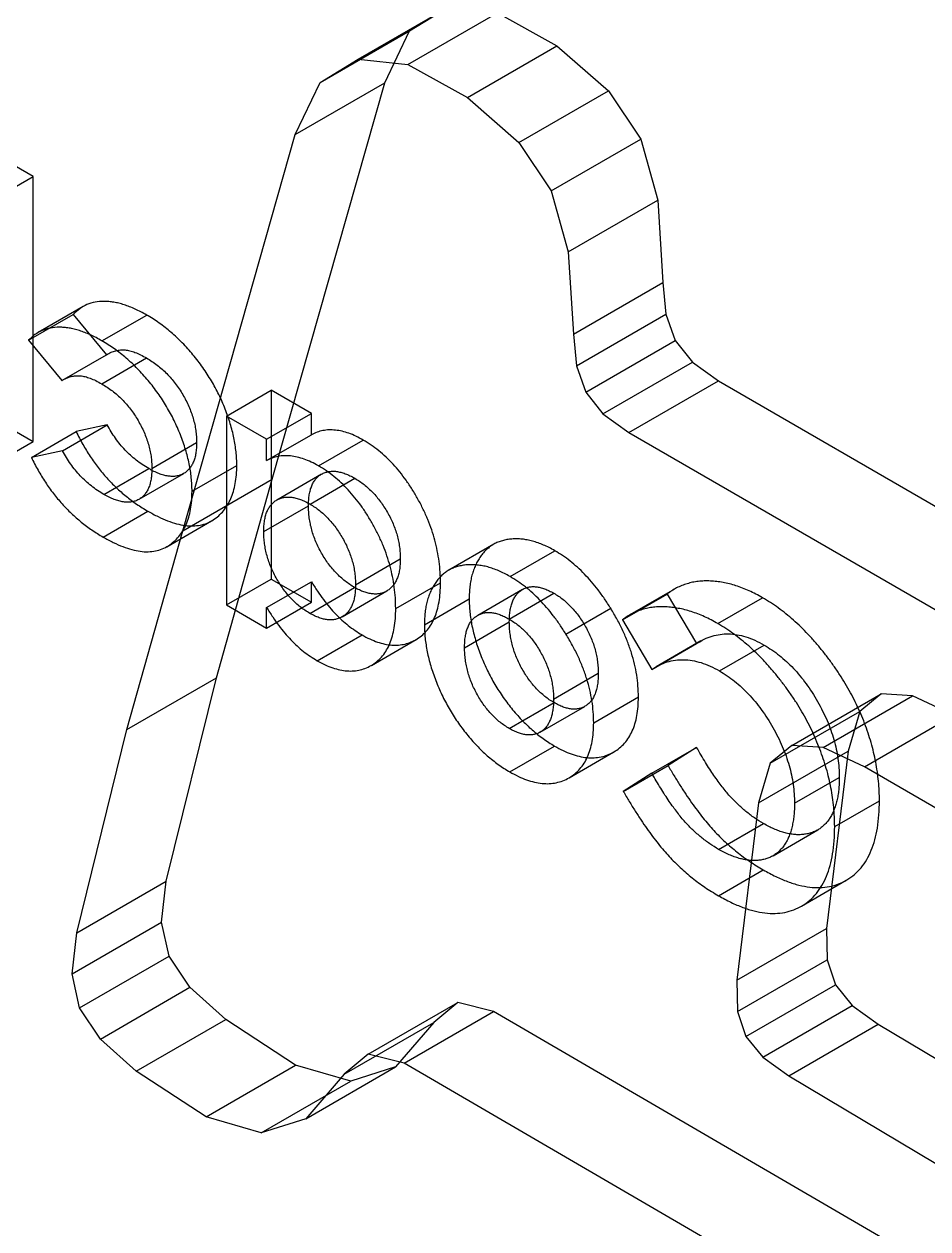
# Paper-space layout 'Sheet2' of a CAD drawing. Header units: inches. Extents: x 0 to 16.3, y 0 to 11.5.
# Drawn here: x 13.502 to 13.859, y 9.4237 to 9.8995 of the extents above; entities that cross this region are included whole.
import ezdxf

# ---------------------------------------------------------------- set-up
doc = ezdxf.new("R2010")
doc.units = ezdxf.units.IN
doc.header["$MEASUREMENT"] = 0

psp = doc.layouts.new('Sheet2')

# ---------------------------------------------------------------- linework, layer by layer
at = {"color": 7, "linetype": 'Continuous', "lineweight": 25}
for p, q in [((13.633992, 9.885605), (13.669348, 9.906015)), ((13.654297, 9.896826), (13.669348, 9.906015)), ((13.653615, 9.883551), (13.68897, 9.903961)), ((13.68897, 9.903961), (13.71248, 9.890841)), ((13.618942, 9.876416), (13.654297, 9.896826)), ((13.644504, 9.876219), (13.654297, 9.896826)), ((13.677124, 9.870431), (13.71248, 9.890841)), ((13.71248, 9.890841), (13.732841, 9.873135)), ((13.618942, 9.876416), (13.633992, 9.885605)), ((13.633992, 9.885605), (13.653615, 9.883551)), ((13.653615, 9.883551), (13.677124, 9.870431)), ((13.600028, 9.719783), (13.644504, 9.876219)), ((13.609149, 9.855809), (13.618942, 9.876416)), ((13.609149, 9.855809), (13.644504, 9.876219)), ((13.697486, 9.852725), (13.732841, 9.873135)), ((13.732841, 9.873135), (13.745637, 9.853993)), ((13.677124, 9.870431), (13.697486, 9.852725)), ((13.564672, 9.699373), (13.609149, 9.855809)), ((13.710281, 9.833583), (13.745637, 9.853993)), ((13.745637, 9.853993), (13.752321, 9.829911)), ((13.50559, 9.839262), (13.489726, 9.848421)), ((13.697486, 9.852725), (13.710281, 9.833583)), ((13.487913, 9.829057), (13.50559, 9.839262)), ((13.50559, 9.734578), (13.50559, 9.839262)), ((13.710281, 9.833583), (13.716966, 9.809501)), ((13.716966, 9.809501), (13.752321, 9.829911)), ((13.752321, 9.829911), (13.75435, 9.797384)), ((13.716966, 9.809501), (13.718994, 9.776974)), ((13.718994, 9.776974), (13.75435, 9.797384)), ((13.75435, 9.797384), (13.755534, 9.784856)), ((13.525318, 9.787907), (13.507641, 9.777702)), ((13.503777, 9.77459), (13.521455, 9.784795)), ((13.521455, 9.784795), (13.534593, 9.768869)), ((13.53278, 9.774368), (13.550457, 9.784573)), ((13.720179, 9.764446), (13.755534, 9.784856)), ((13.755534, 9.784856), (13.759266, 9.774562)), ((13.503777, 9.77459), (13.516915, 9.758663)), ((13.718994, 9.776974), (13.720179, 9.764446)), ((13.723911, 9.754152), (13.759266, 9.774562)), ((13.759266, 9.774562), (13.766016, 9.765992)), ((13.516915, 9.758663), (13.534593, 9.768869)), ((13.532709, 9.757397), (13.550387, 9.767602)), ((13.720179, 9.764446), (13.723911, 9.754152)), ((13.730661, 9.745582), (13.766016, 9.765992)), ((13.766016, 9.765992), (13.776255, 9.758638)), ((13.740899, 9.738228), (13.776255, 9.758638)), ((13.776255, 9.758638), (13.947327, 9.659742)), ((13.581967, 9.744664), (13.599645, 9.754869)), ((13.615509, 9.745711), (13.599645, 9.754869)), ((13.599645, 9.754869), (13.599645, 9.680281)), ((13.723911, 9.754152), (13.730661, 9.745582)), ((13.489726, 9.743736), (13.50559, 9.734578)), ((13.597832, 9.735505), (13.581967, 9.744664)), ((13.581967, 9.744664), (13.581967, 9.670076)), ((13.597832, 9.735505), (13.615509, 9.745711)), ((13.615509, 9.737307), (13.615509, 9.745711)), ((13.730661, 9.745582), (13.740899, 9.738228)), ((13.517234, 9.731), (13.534912, 9.741205)), ((13.534912, 9.741205), (13.522588, 9.738546)), ((13.487913, 9.724372), (13.50559, 9.734578)), ((13.504911, 9.728341), (13.522588, 9.738546)), ((13.552504, 9.72401), (13.570182, 9.734216)), ((13.597832, 9.727102), (13.615509, 9.737307)), ((13.597832, 9.727102), (13.597832, 9.735505)), ((13.618318, 9.724988), (13.635995, 9.735193)), ((13.740899, 9.738228), (13.911971, 9.639332)), ((13.517234, 9.731), (13.504911, 9.728341)), ((13.568369, 9.714954), (13.586047, 9.725159)), ((13.533577, 9.713714), (13.551254, 9.723919)), ((13.547432, 9.711797), (13.56511, 9.722002)), ((13.619481, 9.72169), (13.601803, 9.711485)), ((13.614989, 9.709898), (13.632666, 9.720103)), ((13.564672, 9.699373), (13.600028, 9.719783)), ((13.578018, 9.641365), (13.600028, 9.719783)), ((13.533258, 9.696887), (13.550936, 9.707092)), ((13.596698, 9.69907), (13.614376, 9.709275)), ((13.558435, 9.693087), (13.576113, 9.703292)), ((13.542663, 9.620955), (13.564672, 9.699373)), ((13.687529, 9.694046), (13.669852, 9.68384)), ((13.693975, 9.681312), (13.711653, 9.691517)), ((13.63296, 9.678075), (13.650638, 9.68828)), ((13.581967, 9.670076), (13.599645, 9.680281)), ((13.597832, 9.669055), (13.615509, 9.67926)), ((13.599645, 9.680281), (13.615509, 9.671123)), ((13.615509, 9.671123), (13.615509, 9.67926)), ((13.648825, 9.668631), (13.666503, 9.678836)), ((13.614918, 9.666757), (13.632596, 9.676962)), ((13.627634, 9.665388), (13.645312, 9.675594)), ((13.660157, 9.662293), (13.677834, 9.672498)), ((13.698898, 9.676182), (13.68122, 9.665977)), ((13.693621, 9.664505), (13.711299, 9.67471)), ((13.738346, 9.664161), (13.756024, 9.674366)), ((13.75896, 9.676352), (13.741282, 9.666147)), ((13.756024, 9.674366), (13.767657, 9.654811)), ((13.77606, 9.662713), (13.793738, 9.672918)), ((13.581967, 9.670076), (13.597832, 9.660918)), ((13.597832, 9.660918), (13.615509, 9.671123)), ((13.597832, 9.660918), (13.597832, 9.669055)), ((13.716055, 9.658567), (13.733732, 9.668772)), ((13.676021, 9.653176), (13.693699, 9.663381)), ((13.738346, 9.664161), (13.749979, 9.644606)), ((13.617839, 9.648059), (13.635517, 9.658264)), ((13.639199, 9.646236), (13.656877, 9.656441)), ((13.749979, 9.644606), (13.767657, 9.654811)), ((13.76938, 9.65585), (13.751702, 9.645645)), ((13.77668, 9.644036), (13.794358, 9.654241)), ((13.542663, 9.620955), (13.578018, 9.641365)), ((13.558165, 9.561026), (13.578018, 9.641365)), ((13.71115, 9.632896), (13.728828, 9.643102)), ((13.80522, 9.614544), (13.840575, 9.634954)), ((13.840575, 9.634954), (13.832093, 9.627968)), ((13.852973, 9.634191), (13.840575, 9.634954)), ((13.693674, 9.621292), (13.711352, 9.631497)), ((13.70583, 9.619812), (13.723507, 9.630017)), ((13.727015, 9.623574), (13.744692, 9.63378)), ((13.817617, 9.61378), (13.852973, 9.634191)), ((13.869297, 9.626594), (13.852973, 9.634191)), ((13.796738, 9.607558), (13.832093, 9.627968)), ((13.832093, 9.627968), (13.827517, 9.612317)), ((13.833941, 9.606184), (13.869297, 9.626594)), ((13.52281, 9.540615), (13.542663, 9.620955)), ((13.693904, 9.604147), (13.711582, 9.614353)), ((13.71728, 9.601821), (13.734958, 9.612026)), ((13.749979, 9.603631), (13.767657, 9.613836)), ((13.767657, 9.613836), (13.756378, 9.606669)), ((13.792162, 9.591907), (13.827517, 9.612317)), ((13.80522, 9.614544), (13.796738, 9.607558)), ((13.817617, 9.61378), (13.80522, 9.614544)), ((13.833941, 9.606184), (13.817617, 9.61378)), ((13.827517, 9.612317), (13.81892, 9.54232)), ((13.738701, 9.596464), (13.756378, 9.606669)), ((13.796738, 9.607558), (13.792162, 9.591907)), ((14.246386, 9.366384), (13.833941, 9.606184)), ((13.749979, 9.603631), (13.738701, 9.596464)), ((13.806338, 9.591788), (13.824015, 9.601993)), ((13.792162, 9.591907), (13.783565, 9.521909)), ((13.822202, 9.582589), (13.83988, 9.592794)), ((13.776379, 9.573547), (13.794057, 9.583752)), ((13.797875, 9.571034), (13.815553, 9.58124)), ((13.776308, 9.555268), (13.793986, 9.565473)), ((13.52281, 9.540615), (13.558165, 9.561026)), ((13.556337, 9.544882), (13.558165, 9.561026)), ((13.80906, 9.551136), (13.826738, 9.561341)), ((13.520982, 9.524472), (13.556337, 9.544882)), ((13.559274, 9.531411), (13.556337, 9.544882)), ((13.520982, 9.524472), (13.52281, 9.540615)), ((13.783565, 9.521909), (13.81892, 9.54232)), ((13.81892, 9.54232), (13.819219, 9.530008)), ((13.523919, 9.511001), (13.559274, 9.531411)), ((13.567543, 9.519091), (13.559274, 9.531411)), ((13.783864, 9.509598), (13.819219, 9.530008)), ((13.819219, 9.530008), (13.822505, 9.520136)), ((13.523919, 9.511001), (13.520982, 9.524472)), ((13.783565, 9.521909), (13.783864, 9.509598)), ((13.78715, 9.499725), (13.822505, 9.520136)), ((13.822505, 9.520136), (13.829127, 9.511922)), ((13.532188, 9.498681), (13.567543, 9.519091)), ((13.581713, 9.506402), (13.567543, 9.519091)), ((13.532188, 9.498681), (13.523919, 9.511001)), ((13.637984, 9.492743), (13.67334, 9.513153)), ((13.67334, 9.513153), (13.663877, 9.505178)), ((13.687498, 9.509583), (13.67334, 9.513153)), ((13.793771, 9.491512), (13.829127, 9.511922)), ((13.829127, 9.511922), (13.839433, 9.504587)), ((13.546358, 9.485991), (13.581713, 9.506402)), ((13.609263, 9.48832), (13.581713, 9.506402)), ((13.652143, 9.489173), (13.687498, 9.509583)), ((13.87733, 9.399034), (13.687498, 9.509583)), ((13.783864, 9.509598), (13.78715, 9.499725)), ((13.628522, 9.484768), (13.663877, 9.505178)), ((13.663877, 9.505178), (13.648701, 9.487625)), ((13.804077, 9.484176), (13.839433, 9.504587)), ((13.839433, 9.504587), (13.977612, 9.421953)), ((13.546358, 9.485991), (13.532188, 9.498681)), ((13.78715, 9.499725), (13.793771, 9.491512)), ((13.637984, 9.492743), (13.628522, 9.484768)), ((13.652143, 9.489173), (13.637984, 9.492743)), ((13.573907, 9.46791), (13.609263, 9.48832)), ((13.631044, 9.482034), (13.609263, 9.48832)), ((13.613346, 9.467215), (13.648701, 9.487625)), ((13.648701, 9.487625), (13.631044, 9.482034)), ((13.841975, 9.378624), (13.652143, 9.489173)), ((13.793771, 9.491512), (13.804077, 9.484176)), ((13.573907, 9.46791), (13.546358, 9.485991)), ((13.595689, 9.461624), (13.631044, 9.482034)), ((13.628522, 9.484768), (13.613346, 9.467215)), ((13.804077, 9.484176), (13.942257, 9.401543)), ((13.595689, 9.461624), (13.573907, 9.46791)), ((13.613346, 9.467215), (13.595689, 9.461624))]:
    psp.add_line(p, q, dxfattribs=at)
for points, knots in [([(13.550457, 9.784573), (13.549684, 9.785009), (13.548159, 9.78587), (13.545906, 9.786962), (13.543714, 9.787873), (13.541581, 9.788637), (13.539498, 9.789259), (13.537495, 9.789643), (13.535544, 9.789892), (13.53303, 9.790019), (13.530067, 9.789752), (13.526815, 9.788794), (13.523915, 9.787151), (13.522279, 9.785584), (13.521455, 9.784795)], [0, 0, 0, 0, 0.0688948, 0.1358752, 0.2011605, 0.2659186, 0.329296, 0.3918126, 0.45391, 0.5157866, 0.6378042, 0.7578933, 0.877979, 1, 1, 1, 1]), ([(13.586047, 9.725159), (13.586033, 9.726047), (13.586007, 9.727804), (13.585785, 9.730521), (13.585439, 9.733265), (13.584919, 9.736047), (13.58428, 9.738849), (13.583502, 9.74168), (13.582557, 9.744546), (13.581502, 9.747432), (13.580299, 9.7503), (13.578987, 9.753128), (13.577568, 9.755901), (13.576024, 9.758611), (13.574367, 9.761265), (13.57262, 9.763883), (13.570728, 9.766416), (13.568755, 9.768908), (13.566686, 9.771308), (13.564543, 9.773585), (13.562343, 9.775738), (13.560082, 9.777754), (13.557768, 9.779676), (13.555381, 9.781425), (13.552941, 9.783095), (13.55129, 9.784077), (13.550457, 9.784573)], [0, 0, 0, 0, 0.0417801, 0.0827536, 0.1234139, 0.1640083, 0.2039457, 0.244108, 0.2848056, 0.3256523, 0.3666935, 0.407226, 0.4474313, 0.4877213, 0.5280737, 0.5688742, 0.610175, 0.6522588, 0.6946775, 0.7371849, 0.7796715, 0.8223168, 0.8656822, 0.9094948, 0.9543369, 1, 1, 1, 1]), ([(13.53278, 9.774368), (13.532006, 9.774804), (13.530481, 9.775665), (13.528228, 9.776757), (13.526037, 9.777668), (13.523903, 9.778432), (13.521821, 9.779054), (13.519817, 9.779438), (13.517866, 9.779687), (13.515353, 9.779814), (13.51239, 9.779547), (13.509137, 9.778589), (13.506237, 9.776945), (13.504602, 9.775379), (13.503777, 9.77459)], [0, 0, 0, 0, 0.0688948, 0.1358752, 0.2011605, 0.2659186, 0.329296, 0.3918126, 0.45391, 0.5157866, 0.6378042, 0.7578933, 0.877979, 1, 1, 1, 1]), ([(13.568369, 9.714954), (13.568356, 9.715842), (13.56833, 9.717599), (13.568107, 9.720316), (13.567761, 9.723059), (13.567241, 9.725842), (13.566602, 9.728644), (13.565825, 9.731475), (13.564879, 9.734341), (13.563824, 9.737227), (13.562621, 9.740095), (13.561309, 9.742923), (13.55989, 9.745696), (13.558346, 9.748406), (13.556689, 9.75106), (13.554943, 9.753678), (13.55305, 9.75621), (13.551078, 9.758703), (13.549008, 9.761102), (13.546865, 9.76338), (13.544666, 9.765533), (13.542404, 9.767549), (13.54009, 9.769471), (13.537703, 9.77122), (13.535263, 9.77289), (13.533613, 9.773872), (13.53278, 9.774368)], [0, 0, 0, 0, 0.0417801, 0.0827536, 0.1234139, 0.1640083, 0.2039457, 0.244108, 0.2848056, 0.3256523, 0.3666935, 0.407226, 0.4474313, 0.4877213, 0.5280737, 0.5688742, 0.610175, 0.6522588, 0.6946775, 0.7371849, 0.7796715, 0.8223168, 0.8656822, 0.9094948, 0.9543369, 1, 1, 1, 1]), ([(13.534593, 9.768869), (13.535195, 9.769217), (13.536353, 9.769888), (13.538209, 9.770511), (13.540032, 9.770861), (13.541897, 9.77082), (13.543821, 9.770489), (13.545873, 9.769821), (13.548076, 9.768889), (13.549601, 9.76804), (13.550387, 9.767602)], [0, 0, 0, 0, 0.1438456, 0.2765074, 0.3990135, 0.5131653, 0.6251012, 0.7426508, 0.8673045, 1, 1, 1, 1]), ([(13.550387, 9.767602), (13.551107, 9.767166), (13.552518, 9.766313), (13.554579, 9.764829), (13.556538, 9.763236), (13.558391, 9.761491), (13.560135, 9.759593), (13.561784, 9.757585), (13.563323, 9.755436), (13.564729, 9.753177), (13.565999, 9.750851), (13.567131, 9.748498), (13.568059, 9.746131), (13.568861, 9.74375), (13.569451, 9.741366), (13.569882, 9.738968), (13.570128, 9.736571), (13.570164, 9.735011), (13.570182, 9.734216)], [0, 0, 0, 0, 0.0701103, 0.1372001, 0.2017272, 0.2643774, 0.3258268, 0.3870073, 0.4475486, 0.5089657, 0.5699168, 0.6297487, 0.6892269, 0.7483018, 0.8089492, 0.8702347, 0.9339054, 1, 1, 1, 1]), ([(13.516915, 9.758663), (13.517517, 9.759012), (13.518675, 9.759683), (13.520531, 9.760305), (13.522354, 9.760656), (13.524219, 9.760615), (13.526143, 9.760284), (13.528195, 9.759616), (13.530399, 9.758683), (13.531923, 9.757835), (13.532709, 9.757397)], [0, 0, 0, 0, 0.1438456, 0.2765074, 0.3990135, 0.5131653, 0.6251012, 0.7426508, 0.8673045, 1, 1, 1, 1]), ([(13.532709, 9.757397), (13.53343, 9.756961), (13.53484, 9.756107), (13.536901, 9.754624), (13.53886, 9.753031), (13.540713, 9.751286), (13.542457, 9.749388), (13.544107, 9.74738), (13.545645, 9.745231), (13.547052, 9.742972), (13.548321, 9.740646), (13.549454, 9.738293), (13.550381, 9.735926), (13.551183, 9.733544), (13.551773, 9.731161), (13.552205, 9.728763), (13.552451, 9.726366), (13.552486, 9.724805), (13.552504, 9.72401)], [0, 0, 0, 0, 0.0701103, 0.1372001, 0.2017272, 0.2643774, 0.3258268, 0.3870073, 0.4475486, 0.5089657, 0.5699168, 0.6297487, 0.6892269, 0.7483018, 0.8089492, 0.8702347, 0.9339054, 1, 1, 1, 1]), ([(13.551254, 9.723919), (13.550403, 9.724433), (13.548743, 9.725435), (13.546328, 9.727201), (13.544056, 9.729129), (13.541927, 9.73121), (13.539942, 9.733469), (13.538108, 9.735889), (13.536405, 9.738469), (13.535413, 9.740287), (13.534912, 9.741205)], [0, 0, 0, 0, 0.1395467, 0.2723748, 0.3987247, 0.5218238, 0.6413409, 0.7597864, 0.8788005, 1, 1, 1, 1]), ([(13.635995, 9.735193), (13.635032, 9.735726), (13.633125, 9.736781), (13.630322, 9.737902), (13.627604, 9.73872), (13.624985, 9.739162), (13.622444, 9.739277), (13.620025, 9.73898), (13.617674, 9.738373), (13.61624, 9.737667), (13.615509, 9.737307)], [0, 0, 0, 0, 0.1271265, 0.2515375, 0.3734341, 0.4956665, 0.6176802, 0.7420912, 0.8686409, 1, 1, 1, 1]), ([(13.522588, 9.738546), (13.523442, 9.736847), (13.525128, 9.733493), (13.528069, 9.728728), (13.531235, 9.724265), (13.534688, 9.720167), (13.53838, 9.716363), (13.542338, 9.712895), (13.546555, 9.709764), (13.549452, 9.707997), (13.550936, 9.707092)], [0, 0, 0, 0, 0.1247345, 0.2461541, 0.3656123, 0.4851267, 0.6065635, 0.7319162, 0.8627184, 1, 1, 1, 1]), ([(13.570182, 9.734216), (13.570163, 9.733463), (13.570125, 9.731992), (13.569895, 9.729933), (13.569496, 9.728077), (13.568897, 9.726452), (13.56818, 9.724994), (13.567279, 9.723756), (13.566219, 9.722714), (13.564995, 9.721886), (13.563639, 9.721289), (13.562178, 9.720915), (13.560614, 9.720784), (13.558932, 9.720945), (13.557157, 9.721309), (13.555277, 9.721924), (13.553296, 9.722807), (13.551945, 9.723543), (13.551254, 9.723919)], [0, 0, 0, 0, 0.0669098, 0.1306461, 0.1930495, 0.2536343, 0.3132022, 0.3720573, 0.4322172, 0.4930396, 0.554349, 0.614639, 0.6750442, 0.7360128, 0.7986754, 0.8634098, 0.930109, 1, 1, 1, 1]), ([(13.666503, 9.678836), (13.666474, 9.680237), (13.666419, 9.682985), (13.666014, 9.687205), (13.665301, 9.691405), (13.66433, 9.695562), (13.66308, 9.699688), (13.661558, 9.703785), (13.659742, 9.707857), (13.657651, 9.711843), (13.655392, 9.715693), (13.652976, 9.719305), (13.650439, 9.722652), (13.64778, 9.725724), (13.644999, 9.728518), (13.642107, 9.731056), (13.63909, 9.733319), (13.637035, 9.734563), (13.635995, 9.735193)], [0, 0, 0, 0, 0.0710176, 0.139309, 0.2054736, 0.2695984, 0.3322532, 0.39483, 0.4573755, 0.5205818, 0.583374, 0.6440824, 0.7030395, 0.761664, 0.8198439, 0.8783464, 0.9384123, 1, 1, 1, 1]), ([(13.533577, 9.713714), (13.532726, 9.714228), (13.531065, 9.71523), (13.528651, 9.716996), (13.526379, 9.718923), (13.524249, 9.721005), (13.522265, 9.723264), (13.52043, 9.725684), (13.518728, 9.728264), (13.517735, 9.730082), (13.517234, 9.731)], [0, 0, 0, 0, 0.1395467, 0.2723748, 0.3987247, 0.5218238, 0.6413409, 0.7597864, 0.8788005, 1, 1, 1, 1]), ([(13.504911, 9.728341), (13.505765, 9.726641), (13.50745, 9.723288), (13.510392, 9.718523), (13.513557, 9.71406), (13.517011, 9.709962), (13.520702, 9.706158), (13.52466, 9.70269), (13.528878, 9.699559), (13.531775, 9.697792), (13.533258, 9.696887)], [0, 0, 0, 0, 0.1247345, 0.2461541, 0.3656123, 0.4851267, 0.6065635, 0.7319162, 0.8627184, 1, 1, 1, 1]), ([(13.550936, 9.707092), (13.552271, 9.706357), (13.554878, 9.704921), (13.558679, 9.70326), (13.562254, 9.702094), (13.56561, 9.701404), (13.568744, 9.70121), (13.571647, 9.701538), (13.574337, 9.702321), (13.576767, 9.703598), (13.578935, 9.705264), (13.580827, 9.707243), (13.582464, 9.70947), (13.583748, 9.712054), (13.584797, 9.714874), (13.585506, 9.718033), (13.585973, 9.721443), (13.586022, 9.723911), (13.586047, 9.725159)], [0, 0, 0, 0, 0.07396107, 0.14445412, 0.21173794, 0.27636948, 0.33945379, 0.40147912, 0.46334824, 0.52556894, 0.58724852, 0.6474995, 0.70627444, 0.76408081, 0.82188994, 0.88034655, 0.93944806, 1, 1, 1, 1]), ([(13.618318, 9.724988), (13.617354, 9.725521), (13.615447, 9.726576), (13.612645, 9.727697), (13.609927, 9.728515), (13.607308, 9.728957), (13.604767, 9.729072), (13.602347, 9.728775), (13.599997, 9.728168), (13.598562, 9.727462), (13.597832, 9.727102)], [0, 0, 0, 0, 0.1271265, 0.2515375, 0.3734341, 0.4956665, 0.6176802, 0.7420912, 0.8686409, 1, 1, 1, 1]), ([(13.648825, 9.668631), (13.648797, 9.670032), (13.648741, 9.67278), (13.648336, 9.677), (13.647624, 9.6812), (13.646652, 9.685357), (13.645402, 9.689483), (13.64388, 9.69358), (13.642065, 9.697652), (13.639973, 9.701638), (13.637714, 9.705488), (13.635298, 9.709099), (13.632762, 9.712447), (13.630103, 9.715519), (13.627322, 9.718313), (13.624429, 9.720851), (13.621413, 9.723113), (13.619358, 9.724358), (13.618318, 9.724988)], [0, 0, 0, 0, 0.0710176, 0.139309, 0.2054736, 0.2695984, 0.3322532, 0.39483, 0.4573755, 0.5205818, 0.583374, 0.6440824, 0.7030395, 0.761664, 0.8198439, 0.8783464, 0.9384123, 1, 1, 1, 1]), ([(13.552504, 9.72401), (13.552485, 9.723257), (13.552448, 9.721787), (13.552218, 9.719728), (13.551818, 9.717872), (13.55122, 9.716247), (13.550502, 9.714789), (13.549601, 9.71355), (13.548541, 9.712509), (13.547317, 9.711681), (13.545961, 9.711084), (13.5445, 9.71071), (13.542937, 9.710579), (13.541254, 9.71074), (13.539479, 9.711104), (13.5376, 9.711719), (13.535618, 9.712602), (13.534268, 9.713337), (13.533577, 9.713714)], [0, 0, 0, 0, 0.0669098, 0.1306461, 0.1930495, 0.2536343, 0.3132022, 0.3720573, 0.4322172, 0.4930396, 0.554349, 0.614639, 0.6750442, 0.7360128, 0.7986754, 0.8634098, 0.930109, 1, 1, 1, 1]), ([(13.614376, 9.709275), (13.614396, 9.710042), (13.614434, 9.711538), (13.614659, 9.713636), (13.615072, 9.715511), (13.615631, 9.717192), (13.616363, 9.718658), (13.617279, 9.719883), (13.618318, 9.720962), (13.619546, 9.721763), (13.620865, 9.722404), (13.622304, 9.722773), (13.623818, 9.722932), (13.625418, 9.722858), (13.627116, 9.722499), (13.628884, 9.72196), (13.630748, 9.721144), (13.632017, 9.720456), (13.632666, 9.720103)], [0, 0, 0, 0, 0.0691632, 0.1350958, 0.1990629, 0.2615484, 0.3220443, 0.3826464, 0.4433848, 0.5051547, 0.5665159, 0.6272543, 0.6870263, 0.7469701, 0.8075389, 0.8697326, 0.9332588, 1, 1, 1, 1]), ([(13.632666, 9.720103), (13.633299, 9.719716), (13.634538, 9.718957), (13.63636, 9.717641), (13.638101, 9.71617), (13.639749, 9.714531), (13.641329, 9.712782), (13.642816, 9.710875), (13.644223, 9.708823), (13.645541, 9.706662), (13.646743, 9.704429), (13.647779, 9.702151), (13.648659, 9.699868), (13.649404, 9.697563), (13.649937, 9.695257), (13.650359, 9.692919), (13.650578, 9.690584), (13.650618, 9.689056), (13.650638, 9.68828)], [0, 0, 0, 0, 0.065523, 0.1284208, 0.1899959, 0.250359, 0.309744, 0.3698555, 0.430537, 0.4928761, 0.5552572, 0.6161971, 0.6775775, 0.7386308, 0.8009219, 0.8648815, 0.9314217, 1, 1, 1, 1]), ([(13.533258, 9.696887), (13.534593, 9.696152), (13.537201, 9.694716), (13.541001, 9.693055), (13.544576, 9.691889), (13.547932, 9.691199), (13.551067, 9.691005), (13.553969, 9.691333), (13.55666, 9.692116), (13.559089, 9.693393), (13.561257, 9.695058), (13.56315, 9.697038), (13.564786, 9.699265), (13.56607, 9.701849), (13.56712, 9.704669), (13.567828, 9.707828), (13.568296, 9.711238), (13.568344, 9.713706), (13.568369, 9.714954)], [0, 0, 0, 0, 0.07396107, 0.14445412, 0.21173794, 0.27636948, 0.33945379, 0.40147912, 0.46334824, 0.52556894, 0.58724852, 0.6474995, 0.70627444, 0.76408081, 0.82188994, 0.88034655, 0.93944806, 1, 1, 1, 1]), ([(13.596698, 9.69907), (13.596718, 9.699837), (13.596756, 9.701333), (13.596981, 9.703431), (13.597394, 9.705306), (13.597953, 9.706987), (13.598686, 9.708453), (13.599601, 9.709678), (13.60064, 9.710757), (13.601868, 9.711558), (13.603187, 9.712199), (13.604626, 9.712568), (13.606141, 9.712727), (13.60774, 9.712653), (13.609438, 9.712294), (13.611206, 9.711755), (13.613071, 9.710939), (13.614339, 9.710251), (13.614989, 9.709898)], [0, 0, 0, 0, 0.0691632, 0.1350958, 0.1990629, 0.2615484, 0.3220443, 0.3826464, 0.4433848, 0.5051547, 0.5665159, 0.6272543, 0.6870263, 0.7469701, 0.8075389, 0.8697326, 0.9332588, 1, 1, 1, 1]), ([(13.632596, 9.676962), (13.631952, 9.677356), (13.630689, 9.678129), (13.628837, 9.67946), (13.627073, 9.680945), (13.625402, 9.682601), (13.623801, 9.684357), (13.622283, 9.686261), (13.620864, 9.688317), (13.619539, 9.690495), (13.618324, 9.692748), (13.617273, 9.695057), (13.616359, 9.697382), (13.615639, 9.699732), (13.615068, 9.702101), (13.614658, 9.704494), (13.614435, 9.706898), (13.614396, 9.708473), (13.614376, 9.709275)], [0, 0, 0, 0, 0.0656255, 0.1286617, 0.1897897, 0.2497074, 0.3091889, 0.3684998, 0.4286435, 0.489937, 0.552121, 0.612878, 0.6740504, 0.7357292, 0.7983046, 0.8629528, 0.9301686, 1, 1, 1, 1]), ([(13.614989, 9.709898), (13.615621, 9.709511), (13.61686, 9.708752), (13.618682, 9.707436), (13.620423, 9.705965), (13.622072, 9.704326), (13.623651, 9.702577), (13.625138, 9.70067), (13.626545, 9.698618), (13.627863, 9.696457), (13.629065, 9.694224), (13.630101, 9.691946), (13.630982, 9.689663), (13.631726, 9.687358), (13.632259, 9.685052), (13.632681, 9.682714), (13.632901, 9.680379), (13.63294, 9.678851), (13.63296, 9.678075)], [0, 0, 0, 0, 0.065523, 0.1284208, 0.1899959, 0.250359, 0.309744, 0.3698555, 0.430537, 0.4928761, 0.5552572, 0.6161971, 0.6775775, 0.7386308, 0.8009219, 0.8648815, 0.9314217, 1, 1, 1, 1]), ([(13.614918, 9.666757), (13.614274, 9.667151), (13.613012, 9.667924), (13.61116, 9.669255), (13.609395, 9.67074), (13.607725, 9.672396), (13.606123, 9.674152), (13.604605, 9.676056), (13.603187, 9.678112), (13.601861, 9.68029), (13.600646, 9.682543), (13.599596, 9.684851), (13.598681, 9.687177), (13.597961, 9.689527), (13.59739, 9.691896), (13.59698, 9.694289), (13.596757, 9.696692), (13.596718, 9.698268), (13.596698, 9.69907)], [0, 0, 0, 0, 0.0656255, 0.1286617, 0.1897897, 0.2497074, 0.3091889, 0.3684998, 0.4286435, 0.489937, 0.552121, 0.612878, 0.6740504, 0.7357292, 0.7983046, 0.8629528, 0.9301686, 1, 1, 1, 1]), ([(13.711653, 9.691517), (13.710903, 9.691934), (13.709417, 9.692761), (13.707205, 9.693784), (13.705031, 9.694625), (13.702884, 9.695327), (13.700782, 9.695788), (13.698716, 9.696079), (13.696667, 9.696227), (13.694684, 9.696138), (13.692755, 9.695915), (13.690927, 9.695496), (13.689213, 9.694884), (13.687583, 9.694134), (13.686113, 9.69313), (13.684708, 9.692014), (13.683445, 9.690675), (13.682276, 9.689189), (13.681234, 9.68755), (13.68033, 9.685767), (13.679545, 9.683884), (13.678931, 9.681842), (13.678422, 9.679709), (13.678101, 9.67741), (13.677873, 9.675024), (13.677847, 9.673344), (13.677834, 9.672498)], [0, 0, 0, 0, 0.0425985, 0.0843643, 0.1261423, 0.1677058, 0.209066, 0.2509729, 0.2931485, 0.3360415, 0.3787612, 0.4208927, 0.4626222, 0.5039144, 0.5451876, 0.5861381, 0.6277219, 0.6695845, 0.7114324, 0.7526905, 0.7939705, 0.8345917, 0.8755766, 0.9166395, 0.9580717, 1, 1, 1, 1]), ([(13.733732, 9.668772), (13.732931, 9.670038), (13.73135, 9.672535), (13.728782, 9.676027), (13.726153, 9.679281), (13.72343, 9.68228), (13.720607, 9.684986), (13.717699, 9.687448), (13.714704, 9.689658), (13.712675, 9.690894), (13.711653, 9.691517)], [0, 0, 0, 0, 0.1310144, 0.2584644, 0.3825798, 0.5049906, 0.6272275, 0.7492967, 0.8736904, 1, 1, 1, 1]), ([(13.650638, 9.68828), (13.650618, 9.687521), (13.650579, 9.686025), (13.650356, 9.683927), (13.649949, 9.682036), (13.649355, 9.680373), (13.64863, 9.678877), (13.647747, 9.677573), (13.646663, 9.676518), (13.64546, 9.675625), (13.644115, 9.674983), (13.6427, 9.674541), (13.641197, 9.674356), (13.639621, 9.674415), (13.637977, 9.67467), (13.636246, 9.675209), (13.634445, 9.675956), (13.633216, 9.676624), (13.632596, 9.676962)], [0, 0, 0, 0, 0.068696, 0.1353647, 0.1994609, 0.2622636, 0.3239911, 0.3854611, 0.4471707, 0.5104182, 0.5731709, 0.6342708, 0.6939536, 0.753723, 0.8130836, 0.8736285, 0.9361575, 1, 1, 1, 1]), ([(13.693975, 9.681312), (13.693225, 9.681729), (13.69174, 9.682556), (13.689527, 9.683579), (13.687354, 9.684419), (13.685206, 9.685122), (13.683105, 9.685583), (13.681039, 9.685874), (13.678989, 9.686022), (13.677007, 9.685933), (13.675078, 9.68571), (13.673249, 9.68529), (13.671536, 9.684678), (13.669906, 9.683929), (13.668435, 9.682925), (13.667031, 9.681809), (13.665767, 9.68047), (13.664598, 9.678984), (13.663557, 9.677345), (13.662652, 9.675562), (13.661868, 9.673679), (13.661253, 9.671637), (13.660745, 9.669504), (13.660423, 9.667205), (13.660195, 9.664819), (13.66017, 9.663139), (13.660157, 9.662293)], [0, 0, 0, 0, 0.0425985, 0.0843643, 0.1261423, 0.1677058, 0.209066, 0.2509729, 0.2931485, 0.3360415, 0.3787612, 0.4208927, 0.4626222, 0.5039144, 0.5451876, 0.5861381, 0.6277219, 0.6695845, 0.7114324, 0.7526905, 0.7939705, 0.8345917, 0.8755766, 0.9166395, 0.9580717, 1, 1, 1, 1]), ([(13.63296, 9.678075), (13.632941, 9.677316), (13.632901, 9.67582), (13.632678, 9.673722), (13.632271, 9.671831), (13.631677, 9.670168), (13.630952, 9.668672), (13.63007, 9.667368), (13.628986, 9.666313), (13.627783, 9.66542), (13.626438, 9.664778), (13.625023, 9.664336), (13.623519, 9.664151), (13.621943, 9.66421), (13.6203, 9.664464), (13.618569, 9.665004), (13.616767, 9.665751), (13.615539, 9.666419), (13.614918, 9.666757)], [0, 0, 0, 0, 0.068696, 0.1353647, 0.1994609, 0.2622636, 0.3239911, 0.3854611, 0.4471707, 0.5104182, 0.5731709, 0.6342708, 0.6939536, 0.753723, 0.8130836, 0.8736285, 0.9361575, 1, 1, 1, 1]), ([(13.615509, 9.67926), (13.616295, 9.678014), (13.617821, 9.675596), (13.620225, 9.672214), (13.622636, 9.669177), (13.625065, 9.666464), (13.627551, 9.664061), (13.63011, 9.661883), (13.63278, 9.659929), (13.634595, 9.658825), (13.635517, 9.658264)], [0, 0, 0, 0, 0.1411496, 0.2739435, 0.3999872, 0.519719, 0.6361762, 0.7543711, 0.8752566, 1, 1, 1, 1]), ([(13.635517, 9.658264), (13.636552, 9.657693), (13.638597, 9.656566), (13.641597, 9.655393), (13.644494, 9.654577), (13.647286, 9.654176), (13.649967, 9.654198), (13.652557, 9.654589), (13.655014, 9.655442), (13.657356, 9.656645), (13.6595, 9.658219), (13.661375, 9.660165), (13.662955, 9.662454), (13.66425, 9.665071), (13.665268, 9.668008), (13.665994, 9.671286), (13.666423, 9.674909), (13.666476, 9.677514), (13.666503, 9.678836)], [0, 0, 0, 0, 0.0612798, 0.1210923, 0.1796342, 0.2383035, 0.2974371, 0.3575068, 0.4195132, 0.4836, 0.548295, 0.6114869, 0.6743126, 0.7371072, 0.8001595, 0.8647371, 0.9313812, 1, 1, 1, 1]), ([(13.693699, 9.663381), (13.693711, 9.664152), (13.693734, 9.665665), (13.693969, 9.66776), (13.694353, 9.669656), (13.694911, 9.671328), (13.695599, 9.672826), (13.69645, 9.67412), (13.697471, 9.675198), (13.698629, 9.67607), (13.699909, 9.67672), (13.701267, 9.677176), (13.702734, 9.677354), (13.704282, 9.677305), (13.705916, 9.677011), (13.707633, 9.676502), (13.70944, 9.675714), (13.710673, 9.675048), (13.711299, 9.67471)], [0, 0, 0, 0, 0.0702434, 0.1378403, 0.2026975, 0.2654055, 0.3269384, 0.3881253, 0.4491166, 0.5111008, 0.5720859, 0.6321973, 0.691339, 0.7505639, 0.8105458, 0.8713348, 0.9346536, 1, 1, 1, 1]), ([(13.716055, 9.658567), (13.715253, 9.659833), (13.713673, 9.66233), (13.711104, 9.665822), (13.708475, 9.669076), (13.705753, 9.672075), (13.70293, 9.67478), (13.700021, 9.677243), (13.697027, 9.679453), (13.694998, 9.680689), (13.693975, 9.681312)], [0, 0, 0, 0, 0.1310144, 0.2584644, 0.3825798, 0.5049906, 0.6272275, 0.7492967, 0.8736904, 1, 1, 1, 1]), ([(13.793738, 9.672918), (13.792846, 9.673418), (13.791072, 9.674411), (13.78843, 9.67568), (13.78581, 9.676791), (13.78322, 9.677681), (13.780641, 9.678449), (13.778109, 9.678969), (13.775583, 9.679377), (13.773102, 9.679554), (13.770663, 9.679592), (13.768323, 9.679388), (13.766044, 9.67906), (13.763874, 9.678483), (13.761775, 9.677746), (13.759756, 9.676834), (13.757836, 9.675701), (13.756631, 9.674814), (13.756024, 9.674366)], [0, 0, 0, 0, 0.0622758, 0.1239041, 0.1850672, 0.2468402, 0.3084353, 0.3702413, 0.4325866, 0.4959246, 0.5593511, 0.6219427, 0.6843929, 0.7469858, 0.8094415, 0.8725078, 0.9357693, 1, 1, 1, 1]), ([(13.677834, 9.672498), (13.677848, 9.671631), (13.677875, 9.669907), (13.678093, 9.66724), (13.678453, 9.664536), (13.67892, 9.6618), (13.679569, 9.659022), (13.680327, 9.656207), (13.681258, 9.653351), (13.682287, 9.650473), (13.683464, 9.647609), (13.684726, 9.644791), (13.686125, 9.642043), (13.687583, 9.639349), (13.689171, 9.636733), (13.690862, 9.63418), (13.692641, 9.631681), (13.694523, 9.629262), (13.696482, 9.62696), (13.698485, 9.624747), (13.700545, 9.622679), (13.702657, 9.620743), (13.704822, 9.618938), (13.707036, 9.617283), (13.709293, 9.615718), (13.710814, 9.614811), (13.711582, 9.614353)], [0, 0, 0, 0, 0.04216776, 0.08383907, 0.12519233, 0.16633537, 0.20760196, 0.24867014, 0.2905824, 0.33292625, 0.37497843, 0.41674092, 0.45785676, 0.49880899, 0.53951596, 0.58042036, 0.62191003, 0.66350205, 0.70539429, 0.74686373, 0.78824539, 0.82973641, 0.87153238, 0.91382467, 0.95649491, 1, 1, 1, 1]), ([(13.711299, 9.67471), (13.711913, 9.674332), (13.713122, 9.673587), (13.714902, 9.672311), (13.716585, 9.670828), (13.718206, 9.669244), (13.719735, 9.667493), (13.721213, 9.665623), (13.722566, 9.663571), (13.723857, 9.661432), (13.725028, 9.659207), (13.726027, 9.656943), (13.726919, 9.654667), (13.727596, 9.652376), (13.728156, 9.650067), (13.728535, 9.647743), (13.728798, 9.64539), (13.728818, 9.643872), (13.728828, 9.643102)], [0, 0, 0, 0, 0.0644156, 0.1268029, 0.1874227, 0.2465175, 0.3062853, 0.3657031, 0.4264774, 0.4886218, 0.5508955, 0.6126785, 0.673914, 0.7357342, 0.798735, 0.8632901, 0.9306652, 1, 1, 1, 1]), ([(13.83988, 9.592794), (13.839865, 9.594057), (13.839836, 9.596561), (13.839533, 9.600399), (13.83911, 9.604214), (13.83844, 9.608043), (13.837631, 9.611869), (13.836626, 9.615689), (13.835425, 9.619511), (13.834068, 9.623319), (13.832533, 9.627105), (13.830817, 9.630846), (13.828966, 9.634536), (13.826935, 9.638167), (13.824753, 9.641743), (13.822411, 9.645258), (13.819922, 9.648734), (13.817281, 9.652123), (13.814537, 9.655393), (13.811726, 9.658502), (13.808855, 9.661403), (13.805936, 9.664119), (13.802956, 9.666608), (13.799937, 9.668934), (13.796854, 9.671039), (13.794783, 9.672288), (13.793738, 9.672918)], [0, 0, 0, 0, 0.0446633, 0.0885118, 0.1309256, 0.172904, 0.2140001, 0.254985, 0.2952913, 0.3357724, 0.3761808, 0.4161784, 0.4563501, 0.4965122, 0.5370406, 0.5781187, 0.6197246, 0.662422, 0.705299, 0.74743, 0.789433, 0.8312674, 0.8728251, 0.9148701, 0.957027, 1, 1, 1, 1]), ([(13.597832, 9.669055), (13.598618, 9.667809), (13.600143, 9.665391), (13.602547, 9.662009), (13.604958, 9.658972), (13.607388, 9.656259), (13.609873, 9.653856), (13.612433, 9.651678), (13.615103, 9.649724), (13.616918, 9.64862), (13.617839, 9.648059)], [0, 0, 0, 0, 0.1411496, 0.2739435, 0.3999872, 0.519719, 0.6361762, 0.7543711, 0.8752566, 1, 1, 1, 1]), ([(13.617839, 9.648059), (13.618874, 9.647488), (13.620919, 9.646361), (13.623919, 9.645188), (13.626816, 9.644372), (13.629608, 9.643971), (13.632289, 9.643993), (13.63488, 9.644384), (13.637336, 9.645237), (13.639678, 9.64644), (13.641823, 9.648014), (13.643697, 9.649959), (13.645278, 9.652249), (13.646572, 9.654866), (13.647591, 9.657803), (13.648317, 9.661081), (13.648745, 9.664703), (13.648798, 9.667309), (13.648825, 9.668631)], [0, 0, 0, 0, 0.0612798, 0.1210923, 0.1796342, 0.2383035, 0.2974371, 0.3575068, 0.4195132, 0.4836, 0.548295, 0.6114869, 0.6743126, 0.7371072, 0.8001595, 0.8647371, 0.9313812, 1, 1, 1, 1]), ([(13.744692, 9.63378), (13.744658, 9.635205), (13.744592, 9.638008), (13.744063, 9.642362), (13.743218, 9.646726), (13.742005, 9.65112), (13.740456, 9.655532), (13.738565, 9.659957), (13.736323, 9.664402), (13.734606, 9.667299), (13.733732, 9.668772)], [0, 0, 0, 0, 0.1304891, 0.2564737, 0.3792365, 0.5009777, 0.6223665, 0.7448551, 0.8702585, 1, 1, 1, 1]), ([(13.77606, 9.662713), (13.775169, 9.663212), (13.773395, 9.664206), (13.770753, 9.665475), (13.768132, 9.666586), (13.765542, 9.667475), (13.762964, 9.668244), (13.760431, 9.668764), (13.757905, 9.669172), (13.755424, 9.669349), (13.752985, 9.669387), (13.750646, 9.669182), (13.748366, 9.668855), (13.746197, 9.668278), (13.744097, 9.667541), (13.742079, 9.666629), (13.740159, 9.665496), (13.738954, 9.664609), (13.738346, 9.664161)], [0, 0, 0, 0, 0.0622758, 0.1239041, 0.1850672, 0.2468402, 0.3084353, 0.3702413, 0.4325866, 0.4959246, 0.5593511, 0.6219427, 0.6843929, 0.7469858, 0.8094415, 0.8725078, 0.9357693, 1, 1, 1, 1]), ([(13.676021, 9.653176), (13.676033, 9.653947), (13.676056, 9.65546), (13.676291, 9.657555), (13.676675, 9.65945), (13.677233, 9.661123), (13.677922, 9.66262), (13.678772, 9.663915), (13.679793, 9.664993), (13.680951, 9.665865), (13.682231, 9.666515), (13.683589, 9.66697), (13.685056, 9.667148), (13.686604, 9.667099), (13.688238, 9.666806), (13.689956, 9.666297), (13.691762, 9.665509), (13.692995, 9.664843), (13.693621, 9.664505)], [0, 0, 0, 0, 0.0702434, 0.1378403, 0.2026975, 0.2654055, 0.3269384, 0.3881253, 0.4491166, 0.5111008, 0.5720859, 0.6321973, 0.691339, 0.7505639, 0.8105458, 0.8713348, 0.9346536, 1, 1, 1, 1]), ([(13.693621, 9.664505), (13.694235, 9.664127), (13.695444, 9.663382), (13.697224, 9.662106), (13.698908, 9.660623), (13.700528, 9.659039), (13.702057, 9.657288), (13.703536, 9.655418), (13.704888, 9.653366), (13.706179, 9.651227), (13.707351, 9.649001), (13.708349, 9.646738), (13.709242, 9.644461), (13.709918, 9.642171), (13.710478, 9.639862), (13.710857, 9.637538), (13.711121, 9.635185), (13.71114, 9.633667), (13.71115, 9.632896)], [0, 0, 0, 0, 0.0644156, 0.1268029, 0.1874227, 0.2465175, 0.3062853, 0.3657031, 0.4264774, 0.4886218, 0.5508955, 0.6126785, 0.673914, 0.7357342, 0.798735, 0.8632901, 0.9306652, 1, 1, 1, 1]), ([(13.711352, 9.631497), (13.710731, 9.631875), (13.709515, 9.632617), (13.70773, 9.633943), (13.706027, 9.635392), (13.704398, 9.63699), (13.702856, 9.638742), (13.701395, 9.640641), (13.700002, 9.642671), (13.698724, 9.644845), (13.697541, 9.647085), (13.696503, 9.649374), (13.695636, 9.65168), (13.694925, 9.654002), (13.694373, 9.656334), (13.693992, 9.658679), (13.693728, 9.661059), (13.693709, 9.662597), (13.693699, 9.663381)], [0, 0, 0, 0, 0.064469, 0.1263967, 0.1869392, 0.2460992, 0.3053481, 0.3645717, 0.4249244, 0.4869522, 0.5495505, 0.6111493, 0.6729219, 0.7350103, 0.7980486, 0.8626429, 0.9300413, 1, 1, 1, 1]), ([(13.660157, 9.662293), (13.66017, 9.661426), (13.660197, 9.659702), (13.660415, 9.657035), (13.660776, 9.654331), (13.661242, 9.651595), (13.661891, 9.648817), (13.662649, 9.646002), (13.66358, 9.643146), (13.664609, 9.640268), (13.665786, 9.637404), (13.667048, 9.634586), (13.668447, 9.631838), (13.669906, 9.629144), (13.671493, 9.626528), (13.673184, 9.623975), (13.674964, 9.621476), (13.676845, 9.619057), (13.678804, 9.616755), (13.680808, 9.614542), (13.682868, 9.612474), (13.68498, 9.610538), (13.687145, 9.608733), (13.689358, 9.607078), (13.691616, 9.605513), (13.693137, 9.604606), (13.693904, 9.604147)], [0, 0, 0, 0, 0.04216776, 0.08383907, 0.12519233, 0.16633537, 0.20760196, 0.24867014, 0.2905824, 0.33292625, 0.37497843, 0.41674092, 0.45785676, 0.49880899, 0.53951596, 0.58042036, 0.62191003, 0.66350205, 0.70539429, 0.74686373, 0.78824539, 0.82973641, 0.87153238, 0.91382467, 0.95649491, 1, 1, 1, 1]), ([(13.727015, 9.623574), (13.726981, 9.625), (13.726914, 9.627802), (13.726385, 9.632157), (13.72554, 9.636521), (13.724328, 9.640915), (13.722779, 9.645327), (13.720887, 9.649752), (13.718645, 9.654197), (13.716928, 9.657094), (13.716055, 9.658567)], [0, 0, 0, 0, 0.1304891, 0.2564737, 0.3792365, 0.5009777, 0.6223665, 0.7448551, 0.8702585, 1, 1, 1, 1]), ([(13.767657, 9.654811), (13.768644, 9.655419), (13.770571, 9.656608), (13.773677, 9.657862), (13.776907, 9.658537), (13.780199, 9.658775), (13.783611, 9.658423), (13.787103, 9.657586), (13.7907, 9.656229), (13.793134, 9.654906), (13.794358, 9.654241)], [0, 0, 0, 0, 0.1394064, 0.2723044, 0.3995253, 0.5228109, 0.6426627, 0.7610226, 0.8798008, 1, 1, 1, 1]), ([(13.822202, 9.582589), (13.822188, 9.583852), (13.822159, 9.586356), (13.821855, 9.590194), (13.821433, 9.594009), (13.820762, 9.597838), (13.819954, 9.601664), (13.818948, 9.605484), (13.817748, 9.609306), (13.81639, 9.613114), (13.814855, 9.6169), (13.81314, 9.620641), (13.811289, 9.624331), (13.809257, 9.627962), (13.807076, 9.631538), (13.804733, 9.635053), (13.802245, 9.638529), (13.799603, 9.641918), (13.796859, 9.645188), (13.794049, 9.648297), (13.791178, 9.651197), (13.788258, 9.653914), (13.785279, 9.656403), (13.78226, 9.658728), (13.779176, 9.660834), (13.777105, 9.662083), (13.77606, 9.662713)], [0, 0, 0, 0, 0.0446633, 0.0885118, 0.1309256, 0.172904, 0.2140001, 0.254985, 0.2952913, 0.3357724, 0.3761808, 0.4161784, 0.4563501, 0.4965122, 0.5370406, 0.5781187, 0.6197246, 0.662422, 0.705299, 0.74743, 0.789433, 0.8312674, 0.8728251, 0.9148701, 0.957027, 1, 1, 1, 1]), ([(13.794358, 9.654241), (13.79538, 9.653618), (13.797397, 9.652389), (13.800359, 9.650206), (13.803193, 9.647766), (13.805907, 9.645091), (13.808495, 9.642164), (13.81096, 9.638982), (13.813299, 9.635565), (13.815478, 9.631941), (13.817472, 9.628206), (13.819234, 9.624432), (13.82071, 9.620656), (13.821921, 9.616896), (13.822864, 9.613138), (13.823538, 9.609388), (13.823927, 9.605648), (13.823986, 9.603225), (13.824015, 9.601993)], [0, 0, 0, 0, 0.0647145, 0.127707, 0.1888822, 0.2491583, 0.309661, 0.3702249, 0.4323322, 0.4957819, 0.5593041, 0.6218606, 0.6833215, 0.744523, 0.8060884, 0.8689943, 0.9334191, 1, 1, 1, 1]), ([(13.693674, 9.621292), (13.693054, 9.62167), (13.691837, 9.622412), (13.690052, 9.623738), (13.688349, 9.625187), (13.68672, 9.626785), (13.685178, 9.628537), (13.683717, 9.630436), (13.682325, 9.632466), (13.681046, 9.63464), (13.679863, 9.63688), (13.678826, 9.639168), (13.677958, 9.641475), (13.677247, 9.643797), (13.676695, 9.646129), (13.676314, 9.648473), (13.67605, 9.650854), (13.676031, 9.652392), (13.676021, 9.653176)], [0, 0, 0, 0, 0.064469, 0.1263967, 0.1869392, 0.2460992, 0.3053481, 0.3645717, 0.4249244, 0.4869522, 0.5495505, 0.6111493, 0.6729219, 0.7350103, 0.7980486, 0.8626429, 0.9300413, 1, 1, 1, 1]), ([(13.749979, 9.644606), (13.750966, 9.645214), (13.752894, 9.646403), (13.756, 9.647657), (13.75923, 9.648331), (13.762521, 9.64857), (13.765933, 9.648218), (13.769426, 9.647381), (13.773022, 9.646024), (13.775456, 9.644701), (13.77668, 9.644036)], [0, 0, 0, 0, 0.1394064, 0.2723044, 0.3995253, 0.5228109, 0.6426627, 0.7610226, 0.8798008, 1, 1, 1, 1]), ([(13.77668, 9.644036), (13.777702, 9.643413), (13.77972, 9.642184), (13.782682, 9.640001), (13.785515, 9.637561), (13.78823, 9.634886), (13.790817, 9.631959), (13.793283, 9.628777), (13.795621, 9.62536), (13.797801, 9.621736), (13.799794, 9.618001), (13.801556, 9.614227), (13.803032, 9.610451), (13.804243, 9.606691), (13.805186, 9.602933), (13.80586, 9.599183), (13.80625, 9.595443), (13.806308, 9.593019), (13.806338, 9.591788)], [0, 0, 0, 0, 0.0647145, 0.127707, 0.1888822, 0.2491583, 0.309661, 0.3702249, 0.4323322, 0.4957819, 0.5593041, 0.6218606, 0.6833215, 0.744523, 0.8060884, 0.8689943, 0.9334191, 1, 1, 1, 1]), ([(13.728828, 9.643102), (13.728816, 9.642317), (13.728793, 9.640783), (13.728558, 9.638661), (13.728171, 9.636742), (13.72762, 9.635035), (13.726927, 9.633515), (13.726077, 9.632199), (13.725061, 9.631106), (13.723909, 9.630218), (13.722648, 9.629537), (13.721266, 9.629125), (13.719821, 9.628909), (13.71828, 9.628954), (13.716664, 9.629235), (13.71497, 9.629734), (13.713188, 9.630504), (13.711972, 9.631161), (13.711352, 9.631497)], [0, 0, 0, 0, 0.0713582, 0.1394558, 0.204809, 0.2685875, 0.330587, 0.3922135, 0.4536095, 0.5150917, 0.5764016, 0.6360395, 0.6954074, 0.7539806, 0.8132848, 0.8733773, 0.9353738, 1, 1, 1, 1]), ([(13.71115, 9.632896), (13.711138, 9.632112), (13.711116, 9.630578), (13.710881, 9.628456), (13.710493, 9.626537), (13.709942, 9.62483), (13.709249, 9.623309), (13.708399, 9.621994), (13.707383, 9.620901), (13.706231, 9.620013), (13.70497, 9.619332), (13.703588, 9.61892), (13.702143, 9.618704), (13.700602, 9.618749), (13.698987, 9.61903), (13.697292, 9.619529), (13.69551, 9.620299), (13.694295, 9.620956), (13.693674, 9.621292)], [0, 0, 0, 0, 0.0713582, 0.1394558, 0.204809, 0.2685875, 0.330587, 0.3922135, 0.4536095, 0.5150917, 0.5764016, 0.6360395, 0.6954074, 0.7539806, 0.8132848, 0.8733773, 0.9353738, 1, 1, 1, 1]), ([(13.711582, 9.614353), (13.712705, 9.613742), (13.714918, 9.61254), (13.718177, 9.611172), (13.721308, 9.610249), (13.724316, 9.609746), (13.727204, 9.609658), (13.729948, 9.610029), (13.732576, 9.610804), (13.73504, 9.611991), (13.737298, 9.61355), (13.739271, 9.615468), (13.740946, 9.617705), (13.742321, 9.620265), (13.743383, 9.623163), (13.74415, 9.626376), (13.744595, 9.629929), (13.74466, 9.632482), (13.744692, 9.63378)], [0, 0, 0, 0, 0.0643749, 0.126884, 0.1882007, 0.2488941, 0.3095988, 0.3711253, 0.4334655, 0.4981431, 0.5625928, 0.6254745, 0.6871145, 0.748125, 0.8094567, 0.8714311, 0.9346109, 1, 1, 1, 1]), ([(13.693904, 9.604147), (13.695027, 9.603537), (13.69724, 9.602335), (13.700499, 9.600967), (13.70363, 9.600044), (13.706638, 9.59954), (13.709527, 9.599453), (13.712271, 9.599823), (13.714898, 9.600599), (13.717363, 9.601786), (13.71962, 9.603345), (13.721593, 9.605263), (13.723268, 9.607499), (13.724644, 9.61006), (13.725705, 9.612957), (13.726472, 9.61617), (13.726917, 9.619724), (13.726982, 9.622276), (13.727015, 9.623574)], [0, 0, 0, 0, 0.0643749, 0.126884, 0.1882007, 0.2488941, 0.3095988, 0.3711253, 0.4334655, 0.4981431, 0.5625928, 0.6254745, 0.6871145, 0.748125, 0.8094567, 0.8714311, 0.9346109, 1, 1, 1, 1]), ([(13.794057, 9.583752), (13.792874, 9.584474), (13.790551, 9.585893), (13.787142, 9.588468), (13.783894, 9.591341), (13.781298, 9.594018), (13.779265, 9.596356), (13.777716, 9.598326), (13.776116, 9.600455), (13.774489, 9.602771), (13.772817, 9.60527), (13.77113, 9.607968), (13.769386, 9.610833), (13.768243, 9.612818), (13.767657, 9.613836)], [0, 0, 0, 0, 0.1170484, 0.2299697, 0.3407035, 0.4493551, 0.5055565, 0.5653027, 0.628205, 0.694729, 0.7650188, 0.8395802, 0.9177498, 1, 1, 1, 1]), ([(13.756378, 9.606669), (13.757171, 9.605327), (13.758719, 9.602709), (13.761053, 9.598912), (13.763384, 9.595364), (13.765656, 9.59202), (13.767906, 9.588916), (13.770134, 9.586051), (13.772314, 9.583399), (13.774492, 9.580958), (13.776682, 9.578688), (13.778934, 9.576523), (13.781257, 9.57445), (13.783664, 9.572469), (13.786133, 9.57057), (13.788687, 9.568776), (13.791309, 9.567047), (13.793088, 9.566001), (13.793986, 9.565473)], [0, 0, 0, 0, 0.07778294, 0.15181566, 0.22253984, 0.29027753, 0.35464061, 0.41579775, 0.47470901, 0.5304261, 0.58557975, 0.64090616, 0.69790109, 0.75542032, 0.81452126, 0.87446183, 0.93666972, 1, 1, 1, 1]), ([(13.776379, 9.573547), (13.775197, 9.574269), (13.772874, 9.575688), (13.769465, 9.578263), (13.766216, 9.581136), (13.763621, 9.583813), (13.761587, 9.586151), (13.760039, 9.588121), (13.758438, 9.590249), (13.756811, 9.592566), (13.755139, 9.595065), (13.753453, 9.597763), (13.751708, 9.600628), (13.750565, 9.602613), (13.749979, 9.603631)], [0, 0, 0, 0, 0.1170484, 0.2299697, 0.3407035, 0.4493551, 0.5055565, 0.5653027, 0.628205, 0.694729, 0.7650188, 0.8395802, 0.9177498, 1, 1, 1, 1]), ([(13.824015, 9.601993), (13.824007, 9.601146), (13.82399, 9.599475), (13.823806, 9.597096), (13.82351, 9.594856), (13.823082, 9.592769), (13.822546, 9.590821), (13.821918, 9.588981), (13.82113, 9.587321), (13.820254, 9.585773), (13.819237, 9.584425), (13.81814, 9.583213), (13.81695, 9.582153), (13.81566, 9.581257), (13.814251, 9.580561), (13.812761, 9.579999), (13.811164, 9.57962), (13.809492, 9.579374), (13.807732, 9.579337), (13.805932, 9.579423), (13.804063, 9.579728), (13.80215, 9.580208), (13.800198, 9.580804), (13.798188, 9.581638), (13.796139, 9.582573), (13.794754, 9.583358), (13.794057, 9.583752)], [0, 0, 0, 0, 0.04598585, 0.09063906, 0.13448527, 0.17733136, 0.21926483, 0.260785, 0.30231657, 0.34343573, 0.38418147, 0.42437574, 0.46418112, 0.50401198, 0.54382246, 0.58380246, 0.62441854, 0.66554756, 0.70667494, 0.74782698, 0.78889512, 0.83021936, 0.87170694, 0.91373385, 0.95658783, 1, 1, 1, 1]), ([(13.738701, 9.596464), (13.739493, 9.595122), (13.741041, 9.592504), (13.743375, 9.588706), (13.745706, 9.585159), (13.747979, 9.581815), (13.750229, 9.578711), (13.752456, 9.575846), (13.754637, 9.573194), (13.756815, 9.570752), (13.759004, 9.568483), (13.761257, 9.566318), (13.763579, 9.564245), (13.765986, 9.562264), (13.768455, 9.560365), (13.771009, 9.558571), (13.773632, 9.556842), (13.775411, 9.555796), (13.776308, 9.555268)], [0, 0, 0, 0, 0.07778294, 0.15181566, 0.22253984, 0.29027753, 0.35464061, 0.41579775, 0.47470901, 0.5304261, 0.58557975, 0.64090616, 0.69790109, 0.75542032, 0.81452126, 0.87446183, 0.93666972, 1, 1, 1, 1]), ([(13.806338, 9.591788), (13.806329, 9.590941), (13.806312, 9.58927), (13.806128, 9.586891), (13.805832, 9.584651), (13.805404, 9.582564), (13.804869, 9.580616), (13.80424, 9.578776), (13.803452, 9.577116), (13.802577, 9.575568), (13.801559, 9.57422), (13.800462, 9.573008), (13.799272, 9.571948), (13.797982, 9.571052), (13.796574, 9.570356), (13.795083, 9.569794), (13.793486, 9.569415), (13.791814, 9.569169), (13.790055, 9.569132), (13.788254, 9.569218), (13.786386, 9.569523), (13.784472, 9.570003), (13.78252, 9.570599), (13.780511, 9.571432), (13.778461, 9.572368), (13.777076, 9.573152), (13.776379, 9.573547)], [0, 0, 0, 0, 0.04598585, 0.09063906, 0.13448527, 0.17733136, 0.21926483, 0.260785, 0.30231657, 0.34343573, 0.38418147, 0.42437574, 0.46418112, 0.50401198, 0.54382246, 0.58380246, 0.62441854, 0.66554756, 0.70667494, 0.74782698, 0.78889512, 0.83021936, 0.87170694, 0.91373385, 0.95658783, 1, 1, 1, 1]), ([(13.793986, 9.565473), (13.795634, 9.56457), (13.79886, 9.562803), (13.803587, 9.560778), (13.808077, 9.559365), (13.812343, 9.558571), (13.816381, 9.558371), (13.820191, 9.558783), (13.823767, 9.559806), (13.82708, 9.561419), (13.830077, 9.563582), (13.832726, 9.566233), (13.834917, 9.569456), (13.836736, 9.573135), (13.838159, 9.577306), (13.83916, 9.581989), (13.839778, 9.587156), (13.839845, 9.59089), (13.83988, 9.592794)], [0, 0, 0, 0, 0.0673762, 0.1318366, 0.1944611, 0.255346, 0.3155883, 0.3756275, 0.4361379, 0.4977786, 0.5594704, 0.6202778, 0.6807877, 0.7414916, 0.8032154, 0.8664928, 0.9319104, 1, 1, 1, 1]), ([(13.776308, 9.555268), (13.777957, 9.554365), (13.781182, 9.552598), (13.785909, 9.550573), (13.7904, 9.54916), (13.794665, 9.548366), (13.798703, 9.548165), (13.802513, 9.548578), (13.806089, 9.549601), (13.809402, 9.551214), (13.812399, 9.553377), (13.815048, 9.556028), (13.817239, 9.559251), (13.819058, 9.56293), (13.820481, 9.567101), (13.821483, 9.571784), (13.8221, 9.576951), (13.822168, 9.580684), (13.822202, 9.582589)], [0, 0, 0, 0, 0.0673762, 0.1318366, 0.1944611, 0.255346, 0.3155883, 0.3756275, 0.4361379, 0.4977786, 0.5594704, 0.6202778, 0.6807877, 0.7414916, 0.8032154, 0.8664928, 0.9319104, 1, 1, 1, 1])]:
    psp.add_open_spline(points, degree=3, knots=knots, dxfattribs=at)

doc.saveas('drawing.dxf')
